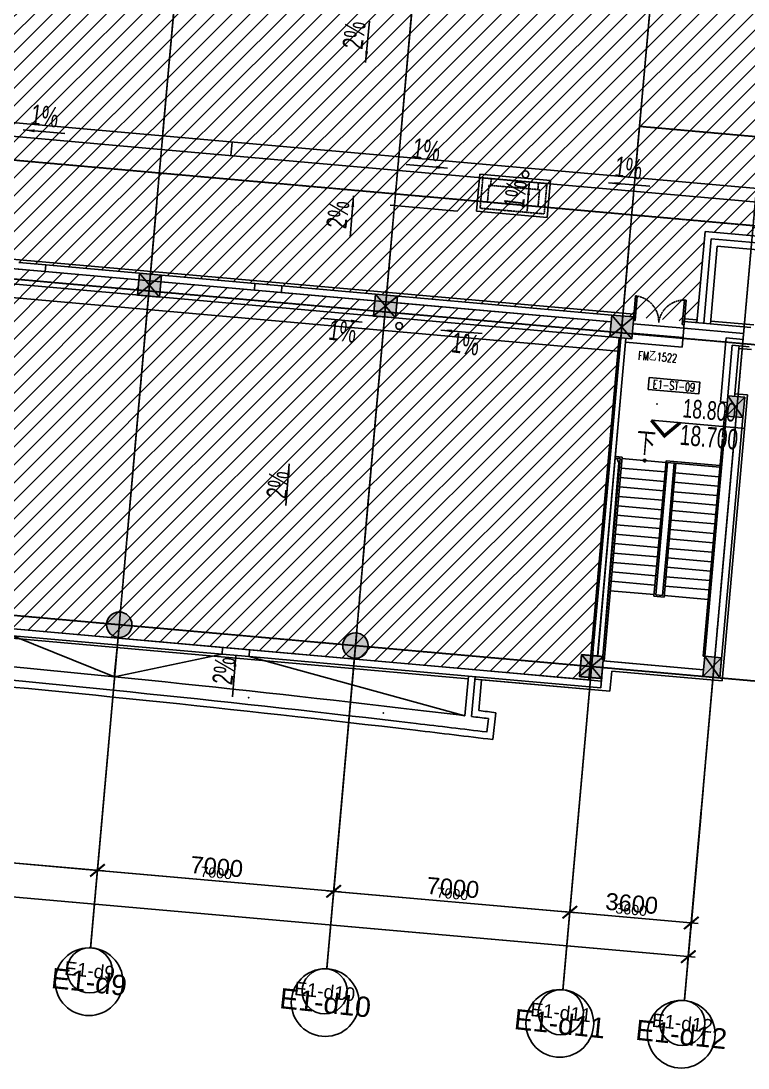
# Model space of a CAD drawing. Header units: millimetres. Extents: x -39175 to 150737, y -15023 to 140542.
# Drawn here: x 118017 to 139484, y -14138 to 16803 of the extents above; entities that cross this region are included whole.
import ezdxf
from ezdxf.enums import TextEntityAlignment as Align

# ---------------------------------------------------------------- set-up
doc = ezdxf.new("R2010")
doc.units = ezdxf.units.MM
doc.header["$LTSCALE"] = 10
for name, pattern in [('DASH', [0.35, 0.25, -0.1]), ('E-COLS-F5$0$HIDDEN', [0.375, 0.25, -0.125]), ('E-RG-1F$0$$0$DOTE', [2.42, 2, -0.2, 0.02, -0.2]), ('E-RS-5F$0$HIDDEN', [0.375, 0.25, -0.125]), ('E1-RI-5F$0$DASH', [0.35, 0.25, -0.1]), ('E1-RV-5F$0$DASHED2', [0.375, 0.25, -0.125])]:
    doc.linetypes.add(name, pattern=pattern)
for name, color, linetype in [('A—墙体', 7, 'Continuous'), ('A—文字索引', 40, 'Continuous'), ('A—楼梯、电梯、栏杆', 50, 'Continuous'), ('A—设备管丼、主管符号', 50, 'Continuous'), ('A—轴线、尺寸', 1, 'Continuous'), ('A—门窗', 135, 'Continuous'), ('E-COLS-F5$0$0S-COLS-I-P', 8, 'E-COLS-F5$0$HIDDEN'), ('E-RS-5F$0$0S-COLS-I-P', 8, 'E-RS-5F$0$HIDDEN'), ('E1-RI-5F$0$$0$AUDIT_D_120618114340-341', 1, 'Continuous'), ('E1-RI-5F$0$A-ROOF-DRAN', 175, 'Continuous'), ('E1-RI-5F$0$A-SYMB-DOOR', 13, 'Continuous'), ('E1-RI-5F$0$A-SYMB-DOOR1', 4, 'Continuous'), ('E1-RI-5F$0$A-TILE', 44, 'Continuous'), ('E1-RI-5F$0$AUDIT_D_120618114340-341', 1, 'Continuous'), ('E1-RV-5F$0$A-SYMB', 4, 'Continuous'), ('E1-RV-5F$0$A-SYMB-NUMB-T', 4, 'Continuous'), ('E1-RV-5F$0$E-COLS-B1$0$0S-COLS-LINE', 4, 'Continuous'), ('E1-RV-5F$0$J－结构看线', 153, 'Continuous'), ('E1-RV-5F$0$WRV-1-01-N1$0$AUDIT_D_120618114340-341', 1, 'Continuous'), ('I—平面—填充03(灰度)', 250, 'Continuous'), ('I—平面—文字', 40, 'Continuous'), ('I—平面—标高', 40, 'Continuous'), ('I—平面—装饰面层线', 192, 'Continuous'), ('I—平面—门', 22, 'Continuous'), ('轴线100', 1, 'Continuous')]:
    doc.layers.add(name, color=color, linetype=linetype)
doc.layers.add('E1-RV-5F$0$A-DOOR', color=32, linetype='Continuous', lineweight=5)
doc.styles.add('ARIAL', font='arial.ttf')
doc.styles.add('E1-RI-5F$0$$4$XD2008', font='SIMYOU.TTF', dxfattribs={"width": 0.7})
doc.styles.add('E1-RI-5F$0$ECADI-TXT', font='simplex.shx', dxfattribs={"bigfont": 'hztxt.shx'})
doc.styles.add('E1-RV-5F$0$ECADI-TXT', font='simplex.shx', dxfattribs={"bigfont": 'hztxt.shx'})
doc.styles.add('XD2008', font='SIMYOU.TTF', dxfattribs={"width": 0.7, "height": 600})
doc.dimstyles.new('200', dxfattribs={"dimscale": 200, "dimtxt": 2.5, "dimasz": 2, "dimexe": 1, "dimexo": 1, "dimgap": 0.8, "dimtad": 1, "dimdec": 0, "dimdsep": 46, "dimtxsty": 'ARIAL', "dimblk1": 'ARCHTICK', "dimblk2": 'ARCHTICK', "dimsah": 1, "dimcen": -0.9, "dimdle": 1, "dimclrd": 256, "dimclre": 256, "dimclrt": 40, "dimaunit": 1, "dimadec": 0, "dimazin": 0, "dimtfac": 0.35, "dimtdec": 0, "dimtix": 1, "dimtmove": 2, "dimatfit": 3, "dimldrblk": 'ARCHTICK', "dimfxl": 0, "dimtvp": 0.8, "dimtolj": 1, "dimtzin": 0, "dimarcsym": 0})
doc.dimstyles.new('副本 100', dxfattribs={"dimscale": 100, "dimtxt": 2.5, "dimasz": 2, "dimexe": 1, "dimexo": 1, "dimgap": 0.8, "dimtad": 1, "dimdec": 0, "dimdsep": 46, "dimtxsty": 'ARIAL', "dimblk1": 'ARCHTICK', "dimblk2": 'ARCHTICK', "dimsah": 1, "dimcen": -0.9, "dimdle": 1, "dimclrd": 256, "dimclre": 256, "dimclrt": 40, "dimaunit": 1, "dimadec": 0, "dimazin": 0, "dimtfac": 0.35, "dimtdec": 0, "dimtix": 1, "dimtmove": 2, "dimatfit": 3, "dimldrblk": 'ARCHTICK', "dimfxl": 0, "dimtvp": 0.8, "dimtolj": 1, "dimtzin": 0, "dimarcsym": 0})
pattern_1 = [(45, (-6071.9, -5118.9), (-265.165, 265.165), [])]

# ---------------------------------------------------------------- blocks, each defined once
blk = doc.blocks.new('E1-RV-5F$0$ECADI-TAG-CODE')
at = {"layer": 'E1-RV-5F$0$A-SYMB-NUMB-T', "color": 1}
blk.add_lwpolyline([(0, 3.5), (15, 3.5), (15, 0), (0, 0)], close=True, dxfattribs=at)
at = {"layer": 'E1-RV-5F$0$A-SYMB-NUMB-T', "style": 'E1-RV-5F$0$ECADI-TXT', "width": 0.7}
blk.add_attdef('CODE', text='', height=2.5, dxfattribs=at).set_placement((7.5, 1.75), align=Align.MIDDLE_CENTER)
blk = doc.blocks.new('E1-RV-5F$0$3')
at = {"layer": 'E1-RV-5F$0$WRV-1-01-N1$0$AUDIT_D_120618114340-341'}
h = blk.add_hatch(color=256, dxfattribs=at)
edge = h.paths.add_edge_path()
edge.add_arc((10773785, -7567737), 20, 138.7891, 318.7891, ccw=False)
edge.add_arc((10773785, -7567737), 20, -41.2109, 138.7891, ccw=False)
blk.add_lwpolyline([(10773800, -7567750, -1), (10773770, -7567724, -1)], format="xyb", close=True, dxfattribs=at)
blk = doc.blocks.new('E1-RV-5F$0$MRY_cw-door-2_aluminum - Curtain Wall Dbl Glass-7389235-E 号地块一层平面图  PARCEL E FIRST FLOOR PLAN')
at = {"layer": 'I—平面—门', "ltscale": 20}
for p, q in [((-729, -13), (-729, -738)), ((-679, -13), (-729, -13)), ((-679, -13), (-679, -738)), ((721, -13), (721, -745)), ((721, -13), (771, -13)), ((771, -13), (771, -745)), ((-679, -738), (-729, -738)), ((771, -745), (721, -745))]:
    blk.add_line(p, q, dxfattribs=at)
at = {"layer": 'I—平面—门', "color": 8, "linetype": 'DASH', "ltscale": 20}
for centre, radius, start, end in [((-747, 31), 769, 271.3375, 356.7695), ((784, 19), 764, 182.3792, 269.0148)]:
    blk.add_arc(centre, radius, start, end, dxfattribs=at)
blk = doc.blocks.new('E-COLS-F5')
at = {"layer": 'I—平面—填充03(灰度)'}
for points in [[(11831076, -6197651), (11830428, -6197594), (11830371, -6198241), (11831018, -6198299)], [(11838048, -6198270), (11837401, -6198212), (11837343, -6198860), (11837991, -6198917)], [(11845021, -6198888), (11844373, -6198831), (11844316, -6199478), (11844964, -6199535)], [(11848299, -6201262), (11847801, -6201218), (11847748, -6201815), (11848246, -6201859)], [(11844131, -6208924), (11843484, -6208866), (11843426, -6209514), (11844074, -6209571)], [(11847616, -6208957), (11847118, -6208912), (11847065, -6209510), (11847563, -6209554)]]:
    blk.add_hatch(color=18, dxfattribs=at).paths.add_polyline_path(points)
h = blk.add_hatch(color=18, dxfattribs=at)
edge = h.paths.add_edge_path()
edge.add_arc((11829833, -6207982), 375, 0, 360)
h = blk.add_hatch(color=18, dxfattribs=at)
edge = h.paths.add_edge_path()
edge.add_arc((11836806, -6208600), 375, 0, 360)
at = {"layer": 'A—墙体'}
for points in [[(11831076, -6197651), (11830428, -6197594), (11830371, -6198241), (11831018, -6198299)], [(11838048, -6198270), (11837401, -6198212), (11837343, -6198860), (11837991, -6198917)], [(11845021, -6198888), (11844373, -6198831), (11844316, -6199478), (11844964, -6199535)], [(11848299, -6201262), (11847801, -6201218), (11847748, -6201815), (11848246, -6201859)], [(11844131, -6208924), (11843484, -6208866), (11843426, -6209514), (11844074, -6209571)], [(11847616, -6208957), (11847118, -6208912), (11847065, -6209510), (11847563, -6209554)]]:
    blk.add_lwpolyline(points, close=True, dxfattribs=at)
for centre in [(11829833, -6207982), (11836806, -6208600)]:
    blk.add_circle(centre, 375, dxfattribs=at)
at = {"layer": 'E-COLS-F5$0$0S-COLS-I-P', "color": 9}
blk.add_lwpolyline([(11844131, -6208924), (11843484, -6208866), (11843426, -6209514), (11844074, -6209571)], close=True, dxfattribs=at)
blk = doc.blocks.new('E1-RI-5F$0$WWEQE')
at = {"layer": 'E1-RI-5F$0$A-ROOF-DRAN'}
for centre in [(11276455, -6161040), (11272726, -6165520)]:
    blk.add_circle(centre, 100, dxfattribs=at)
blk = doc.blocks.new('E1-RI-5F$0$ECADI-TAG-DOOR')
blk = doc.blocks.new('E1-RI-5F$0$$0$ECADI-TAG-HGHT_国标_')
at = {"color": 1}
blk.add_line((-2.12, 2.12), (11.77, 2.12), dxfattribs=at)
at = {"color": 1, "const_width": 0.5}
blk.add_lwpolyline([(-2.12, 2.12), (0, 0), (2.12, 2.12)], dxfattribs=at)
at = {"color": 1}
blk.add_point((-1.48, 4.6), dxfattribs=at)
at = {"style": 'E1-RI-5F$0$$4$XD2008', "width": 0.7}
blk.add_attdef('FL', text='', height=3, dxfattribs=at).set_placement((-2.69, 2.97), align=Align.RIGHT)
for tag, p in [('F.F.L.', (2.28, 2.97)), ('T.O.S.', (2.28, -1.1))]:
    blk.add_attdef(tag, p, '', height=3, dxfattribs=at)
blk = doc.blocks.new('_ArchTick')
at = {"color": 0, "linetype": 'ByBlock', "const_width": 0.15}
blk.add_lwpolyline([(-0.5, -0.5), (0.5, 0.5)], dxfattribs=at)
blk = doc.blocks.new('*D4675')
at = {"layer": 'A—轴线、尺寸', "linetype": 'ByBlock', "lineweight": -2}
for p, q in [((140222, 7190), (145203, 6748)), ((145022, 6965), (144112, -3295)), ((139348, -2672), (144329, -3113))]:
    blk.add_line(p, q, dxfattribs=at)
at = {"layer": 'Defpoints', "color": 0, "linetype": 'ByBlock'}
for p in [(140023, 7207), (139148, -2654), (144129, -3096)]:
    blk.add_point(p, dxfattribs=at)
at = {"layer": 'A—轴线、尺寸', "linetype": 'ByBlock', "lineweight": -2, "xscale": 400, "yscale": 400, "zscale": 400}
for p, rotation in [((145004, 6766), 84.93222891729293), ((144129, -3096), 264.9322289172929)]:
    blk.add_blockref('_ArchTick', p, dxfattribs=dict(at, rotation=rotation))
at = {"layer": 'A—轴线、尺寸', "color": 40, "linetype": 'ByBlock', "insert": (144153, 1872), "char_height": 500, "attachment_point": 5, "rotation": 84.9322, "style": 'ARIAL'}
blk.add_mtext('\\A1;9900', dxfattribs=at)
blk = doc.blocks.new('*D4676')
at = {"layer": 'A—轴线、尺寸', "linetype": 'ByBlock', "lineweight": -2}
for p, q in [((140960, 21179), (147436, 20605)), ((147254, 20822), (145108, -3383)), ((138850, -2627), (145325, -3202))]:
    blk.add_line(p, q, dxfattribs=at)
at = {"layer": 'Defpoints', "color": 0, "linetype": 'ByBlock'}
for p in [(140761, 21197), (138650, -2610), (145125, -3184)]:
    blk.add_point(p, dxfattribs=at)
at = {"layer": 'A—轴线、尺寸', "linetype": 'ByBlock', "lineweight": -2, "xscale": 400, "yscale": 400, "zscale": 400}
for p, rotation in [((147237, 20623), 84.93222891729293), ((145125, -3184), 264.9322289172929)]:
    blk.add_blockref('_ArchTick', p, dxfattribs=dict(at, rotation=rotation))
at = {"layer": 'A—轴线、尺寸', "color": 40, "linetype": 'ByBlock', "insert": (145767, 8756), "char_height": 500, "attachment_point": 5, "rotation": 84.9322, "style": 'ARIAL'}
blk.add_mtext('\\A1;23900', dxfattribs=at)
blk = doc.blocks.new('*D4677')
at = {"layer": 'A—轴线、尺寸', "linetype": 'ByBlock', "lineweight": -2}
for p, q in [((134509, -6296), (134204, -9732)), ((138095, -6614), (137790, -10050)), ((138007, -9869), (134022, -9515))]:
    blk.add_line(p, q, dxfattribs=at)
at = {"layer": 'Defpoints', "color": 0, "linetype": 'ByBlock'}
for p in [(134526, -6097), (138112, -6415), (134222, -9533)]:
    blk.add_point(p, dxfattribs=at)
at = {"layer": 'A—轴线、尺寸', "linetype": 'ByBlock', "lineweight": -2, "xscale": 400, "yscale": 400, "zscale": 400}
for p, rotation in [((134222, -9533), 174.9322288641509), ((137808, -9851), 354.9322288641509)]:
    blk.add_blockref('_ArchTick', p, dxfattribs=dict(at, rotation=rotation))
at = {"layer": 'A—轴线、尺寸', "color": 40, "linetype": 'ByBlock', "insert": (136051, -9278), "char_height": 500, "attachment_point": 5, "rotation": 354.9322, "style": 'ARIAL'}
blk.add_mtext('\\A1;3600', dxfattribs=at)
blk = doc.blocks.new('*D4678')
at = {"layer": 'A—轴线、尺寸', "linetype": 'ByBlock', "lineweight": -2}
for p, q in [((127536, -5678), (127231, -9114)), ((134509, -6296), (134204, -9732)), ((134421, -9551), (127050, -8897))]:
    blk.add_line(p, q, dxfattribs=at)
at = {"layer": 'Defpoints', "color": 0, "linetype": 'ByBlock'}
for p in [(127554, -5479), (134526, -6097), (127249, -8915)]:
    blk.add_point(p, dxfattribs=at)
at = {"layer": 'A—轴线、尺寸', "linetype": 'ByBlock', "lineweight": -2, "xscale": 400, "yscale": 400, "zscale": 400}
for p, rotation in [((127249, -8915), 174.9322288641509), ((134222, -9533), 354.9322288641509)]:
    blk.add_blockref('_ArchTick', p, dxfattribs=dict(at, rotation=rotation))
at = {"layer": 'A—轴线、尺寸', "color": 40, "linetype": 'ByBlock', "insert": (130772, -8810), "char_height": 500, "attachment_point": 5, "rotation": 354.9322, "style": 'ARIAL'}
blk.add_mtext('\\A1;7000', dxfattribs=at)
blk = doc.blocks.new('*D4679')
at = {"layer": 'A—轴线、尺寸', "linetype": 'ByBlock', "lineweight": -2}
for p, q in [((120563, -5060), (120259, -8496)), ((127536, -5678), (127231, -9114)), ((127448, -8932), (120077, -8279))]:
    blk.add_line(p, q, dxfattribs=at)
at = {"layer": 'Defpoints', "color": 0, "linetype": 'ByBlock'}
for p in [(120581, -4861), (127554, -5479), (120276, -8296)]:
    blk.add_point(p, dxfattribs=at)
at = {"layer": 'A—轴线、尺寸', "linetype": 'ByBlock', "lineweight": -2, "xscale": 400, "yscale": 400, "zscale": 400}
for p, rotation in [((120276, -8296), 174.9322288641509), ((127249, -8915), 354.9322288641509)]:
    blk.add_blockref('_ArchTick', p, dxfattribs=dict(at, rotation=rotation))
at = {"layer": 'A—轴线、尺寸', "color": 40, "linetype": 'ByBlock', "insert": (123799, -8192), "char_height": 500, "attachment_point": 5, "rotation": 354.9322, "style": 'ARIAL'}
blk.add_mtext('\\A1;7000', dxfattribs=at)
blk = doc.blocks.new('*D4680')
at = {"layer": 'A—轴线、尺寸', "linetype": 'ByBlock', "lineweight": -2}
for p, q in [((113591, -4441), (113286, -7877)), ((120563, -5060), (120259, -8496)), ((120475, -8314), (113104, -7660))]:
    blk.add_line(p, q, dxfattribs=at)
at = {"layer": 'Defpoints', "color": 0, "linetype": 'ByBlock'}
for p in [(113608, -4242), (120581, -4861), (113304, -7678)]:
    blk.add_point(p, dxfattribs=at)
at = {"layer": 'A—轴线、尺寸', "linetype": 'ByBlock', "lineweight": -2, "xscale": 400, "yscale": 400, "zscale": 400}
for p, rotation in [((113304, -7678), 174.9322288641509), ((120276, -8296), 354.9322288641509)]:
    blk.add_blockref('_ArchTick', p, dxfattribs=dict(at, rotation=rotation))
at = {"layer": 'A—轴线、尺寸', "color": 40, "linetype": 'ByBlock', "insert": (116827, -7573), "char_height": 500, "attachment_point": 5, "rotation": 354.9322, "style": 'ARIAL'}
blk.add_mtext('\\A1;7000', dxfattribs=at)
blk = doc.blocks.new('*D4689')
at = {"layer": 'A—轴线、尺寸', "linetype": 'ByBlock', "lineweight": -2}
for p, q in [((66329, 347), (65883, -4677)), ((137918, -10865), (65702, -4461)), ((138147, -6022), (137701, -11046))]:
    blk.add_line(p, q, dxfattribs=at)
at = {"layer": 'Defpoints', "color": 0, "linetype": 'ByBlock'}
for p in [(66347, 546), (65901, -4478), (138165, -5823)]:
    blk.add_point(p, dxfattribs=at)
at = {"layer": 'A—轴线、尺寸', "linetype": 'ByBlock', "lineweight": -2, "xscale": 400, "yscale": 400, "zscale": 400}
for p, rotation in [((65901, -4478), 174.9322288641509), ((137719, -10847), 354.9322288641509)]:
    blk.add_blockref('_ArchTick', p, dxfattribs=dict(at, rotation=rotation))
at = {"layer": 'A—轴线、尺寸', "color": 40, "linetype": 'ByBlock', "insert": (101847, -7249), "char_height": 500, "attachment_point": 5, "rotation": 354.9322, "style": 'ARIAL'}
blk.add_mtext('\\A1;72100', dxfattribs=at)
blk = doc.blocks.new('*D4756')
at = {"layer": 'Defpoints', "color": 0}
for p in [(-115391, 10233), (-116266, 372), (-111285, -70)]:
    blk.add_point(p, dxfattribs=at)
at = {"layer": '轴线100', "lineweight": -2}
for p, q in [((-115291, 10224), (-110311, 9782)), ((-110401, 9891), (-111294, -170)), ((-116166, 363), (-111185, -79))]:
    blk.add_line(p, q, dxfattribs=at)
at = {"layer": '轴线100', "lineweight": -2, "xscale": 200, "yscale": 200, "zscale": 200}
for p, rotation in [((-110410, 9791), 84.93222891520747), ((-111285, -70), 264.9322289152075)]:
    blk.add_blockref('_ArchTick', p, dxfattribs=dict(at, rotation=rotation))
at = {"layer": '轴线100', "color": 40, "insert": (-111080, 4881), "char_height": 300, "attachment_point": 5, "rotation": 84.9322, "style": 'ARIAL'}
blk.add_mtext('\\A1;9900', dxfattribs=at)
blk = doc.blocks.new('*D4757')
at = {"layer": 'Defpoints', "color": 0}
for p in [(-114653, 24222), (-116764, 416), (-110289, -158)]:
    blk.add_point(p, dxfattribs=at)
at = {"layer": '轴线100', "lineweight": -2}
for p, q in [((-114553, 24214), (-108078, 23639)), ((-108169, 23748), (-110297, -258)), ((-116664, 407), (-110189, -167))]:
    blk.add_line(p, q, dxfattribs=at)
at = {"layer": '轴线100', "lineweight": -2, "xscale": 200, "yscale": 200, "zscale": 200}
for p, rotation in [((-108177, 23648), 84.93222891520747), ((-110289, -158), 264.9322289152075)]:
    blk.add_blockref('_ArchTick', p, dxfattribs=dict(at, rotation=rotation))
at = {"layer": '轴线100', "color": 40, "insert": (-109465, 11766), "char_height": 300, "attachment_point": 5, "rotation": 84.9322, "style": 'ARIAL'}
blk.add_mtext('\\A1;23900', dxfattribs=at)
blk = doc.blocks.new('*D4758')
at = {"layer": 'Defpoints', "color": 0}
for p in [(-120888, -3072), (-117302, -3390), (-121192, -6507)]:
    blk.add_point(p, dxfattribs=at)
at = {"layer": '轴线100', "lineweight": -2}
for p, q in [((-120897, -3171), (-121201, -6607)), ((-117311, -3489), (-117615, -6925)), ((-117507, -6834), (-121292, -6499))]:
    blk.add_line(p, q, dxfattribs=at)
at = {"layer": '轴线100', "lineweight": -2, "xscale": 200, "yscale": 200, "zscale": 200}
for p, rotation in [((-121192, -6507), 174.9322288768529), ((-117606, -6825), 354.9322288768529)]:
    blk.add_blockref('_ArchTick', p, dxfattribs=dict(at, rotation=rotation))
at = {"layer": '轴线100', "color": 40, "insert": (-119379, -6434), "char_height": 300, "attachment_point": 5, "rotation": 354.9322, "style": 'ARIAL'}
blk.add_mtext('\\A1;3600', dxfattribs=at)
blk = doc.blocks.new('*D4759')
at = {"layer": 'Defpoints', "color": 0}
for p in [(-127860, -2453), (-120888, -3072), (-128165, -5889)]:
    blk.add_point(p, dxfattribs=at)
at = {"layer": '轴线100', "lineweight": -2}
for p, q in [((-127869, -2553), (-128174, -5989)), ((-120897, -3171), (-121201, -6607)), ((-121093, -6516), (-128265, -5880))]:
    blk.add_line(p, q, dxfattribs=at)
at = {"layer": '轴线100', "lineweight": -2, "xscale": 200, "yscale": 200, "zscale": 200}
for p, rotation in [((-128165, -5889), 174.9322288768529), ((-121192, -6507), 354.9322288768529)]:
    blk.add_blockref('_ArchTick', p, dxfattribs=dict(at, rotation=rotation))
at = {"layer": '轴线100', "color": 40, "insert": (-124658, -5966), "char_height": 300, "attachment_point": 5, "rotation": 354.9322, "style": 'ARIAL'}
blk.add_mtext('\\A1;7000', dxfattribs=at)
blk = doc.blocks.new('*D4760')
at = {"layer": 'Defpoints', "color": 0}
for p in [(-134833, -1835), (-127860, -2453), (-135138, -5271)]:
    blk.add_point(p, dxfattribs=at)
at = {"layer": '轴线100', "lineweight": -2}
for p, q in [((-134842, -1935), (-135147, -5370)), ((-127869, -2553), (-128174, -5989)), ((-128066, -5898), (-135237, -5262))]:
    blk.add_line(p, q, dxfattribs=at)
at = {"layer": '轴线100', "lineweight": -2, "xscale": 200, "yscale": 200, "zscale": 200}
for p, rotation in [((-135138, -5271), 174.9322288768529), ((-128165, -5889), 354.9322288768529)]:
    blk.add_blockref('_ArchTick', p, dxfattribs=dict(at, rotation=rotation))
at = {"layer": '轴线100', "color": 40, "insert": (-131631, -5348), "char_height": 300, "attachment_point": 5, "rotation": 354.9322, "style": 'ARIAL'}
blk.add_mtext('\\A1;7000', dxfattribs=at)
blk = doc.blocks.new('*D4761')
at = {"layer": 'Defpoints', "color": 0}
for p in [(-141806, -1217), (-134833, -1835), (-142110, -4652)]:
    blk.add_point(p, dxfattribs=at)
at = {"layer": '轴线100', "lineweight": -2}
for p, q in [((-141815, -1316), (-142119, -4752)), ((-134842, -1935), (-135147, -5370)), ((-135038, -5280), (-142210, -4644))]:
    blk.add_line(p, q, dxfattribs=at)
at = {"layer": '轴线100', "lineweight": -2, "xscale": 200, "yscale": 200, "zscale": 200}
for p, rotation in [((-142110, -4652), 174.9322288768529), ((-135138, -5271), 354.9322288768529)]:
    blk.add_blockref('_ArchTick', p, dxfattribs=dict(at, rotation=rotation))
at = {"layer": '轴线100', "color": 40, "insert": (-138604, -4729), "char_height": 300, "attachment_point": 5, "rotation": 354.9322, "style": 'ARIAL'}
blk.add_mtext('\\A1;7000', dxfattribs=at)
blk = doc.blocks.new('*D4770')
at = {"layer": 'Defpoints', "color": 0}
for p in [(-189067, 3572), (-189513, -1453), (-117249, -2797)]:
    blk.add_point(p, dxfattribs=at)
at = {"layer": '轴线100', "lineweight": -2}
for p, q in [((-189076, 3472), (-189522, -1552)), ((-117595, -7830), (-189613, -1444)), ((-117258, -2897), (-117704, -7921))]:
    blk.add_line(p, q, dxfattribs=at)
at = {"layer": '轴线100', "lineweight": -2, "xscale": 200, "yscale": 200, "zscale": 200}
for p, rotation in [((-189513, -1453), 174.9322288768529), ((-117695, -7821), 354.9322288768529)]:
    blk.add_blockref('_ArchTick', p, dxfattribs=dict(at, rotation=rotation))
at = {"layer": '轴线100', "color": 40, "insert": (-153583, -4405), "char_height": 300, "attachment_point": 5, "rotation": 354.9322, "style": 'ARIAL'}
blk.add_mtext('\\A1;72100', dxfattribs=at)
blk = doc.blocks.new('A$C1C9D1350')
at = {"layer": '轴线100', "linetype": 'E-RG-1F$0$$0$DOTE'}
for p, q in [((-135340.9, -7561.7), (-131801.3, 32359.7)), ((-128368.3, -8180.1), (-124828.7, 31741.3)), ((-121395.6, -8798.4), (-117856, 31123)), ((-117809.7, -9116.4), (-114270.1, 30805)), ((-186950.2, 20092.6), (-107810, 13074.4)), ((-119133.6, 16713.9), (-107578.1, 15689.1)), ((-186910.7, 16575.4), (-108119.2, 9588.1)), ((-189390.1, 6856.4), (-108993.7, -273.2))]:
    blk.add_line(p, q, dxfattribs=at)
at = {"layer": '轴线100', "linetype": 'ByBlock'}
for centre in [(-135371.7, -8227), (-128429.8, -8843.9), (-121457.2, -9462.2), (-117871.3, -9780.2)]:
    blk.add_circle(centre, 666.7, dxfattribs=at)
at = {"layer": '轴线100', "color": 40, "style": 'ARIAL'}
for s, p in [('E1-d9', (-135369.2, -8230.3)), ('E1-d10', (-128427.3, -8847.2)), ('E1-d11', (-121454.8, -9466.7)), ('E1-d12', (-117868.8, -9783.7))]:
    blk.add_text(s, height=400, rotation=354, dxfattribs=at).set_placement(p, align=Align.MIDDLE_CENTER)
at = {"layer": '轴线100'}
for base, p1, p2, angle, picture, middle in [((-110288.6, -158.4), (-114652.9, 24222.4), (-116763.6, 415.8), 84.93223, '*D4757', (-109465.4, 11765.5)), ((-111284.7, -70.1), (-115391.1, 10233), (-116265.6, 371.7), 84.93223, '*D4756', (-111079.7, 4881.2)), ((-189513, -1452.6), (-117249.3, -2796.9), (-189067.5, 3572), 354.93223, '*D4770', (-153583.4, -4404.8)), ((-142110.4, -4652.4), (-134833.1, -1834.9), (-141805.7, -1216.6), 354.93223, '*D4761', (-138603.5, -4729.3)), ((-135137.8, -5270.7), (-127860.5, -2453.3), (-134833.1, -1834.9), 354.93223, '*D4760', (-131630.9, -5347.6)), ((-128165.2, -5889), (-120887.7, -3071.6), (-127860.5, -2453.3), 354.93223, '*D4759', (-124658.2, -5966)), ((-121192.4, -6507.4), (-117301.8, -3389.6), (-120887.7, -3071.6), 354.93223, '*D4758', (-119378.8, -6434))]:
    dim = blk.add_linear_dim(base=base, p1=p1, p2=p2, angle=angle, dimstyle='副本 100', override={"dimtxt": 3}, dxfattribs=at)
    dim.commit()
    dim.dimension.update_dxf_attribs({"geometry": picture, "text_midpoint": middle})

msp = doc.modelspace()

# ---------------------------------------------------------------- hatches: boundary and pattern name
h = msp.add_hatch()
h.set_pattern_fill('ANSI31', color=8, scale=3000, style=0)
h.set_pattern_definition(pattern_1)
h.paths.add_polyline_path([(100987.6, 10518.1), (100727, 7579.6), (83350.2, 9120.6), (84833.7, 26757.5), (142208.6, 21670.4), (141201.6, 10314.3), (138213.3, 10579.3), (137975.1, 7890.5), (100596.7, 11205.3), (100539.3, 10557.8)])
h = msp.add_hatch()
h.set_pattern_fill('ANSI31', color=8, scale=3000, style=0)
h.set_pattern_definition(pattern_1)
h.paths.add_polyline_path([(134844.1, -1946.4), (135676.6, 7441.8), (135402.5, 7466.1), (135442.3, 7914.4), (129117.1, 8475.3), (129077.3, 8027), (128429.9, 8084.5), (128469.6, 8532.7), (122144.4, 9093.6), (122104.7, 8645.4), (121457.2, 8702.8), (121497, 9151), (115171.8, 9712), (115132.1, 9263.7), (114484.6, 9321.1), (114524.3, 9769.4), (108199.2, 10330.3), (108159.4, 9882.1), (107512, 9939.5), (107551.7, 10387.7), (101226.6, 10948.6), (100919.2, 7482.2), (79528.1, 9379.2), (78899.2, 2287), (134780, -2668.5)])

# ---------------------------------------------------------------- linework, layer by layer
for points in [[(134844.1, -1946.4), (135676.6, 7441.8), (135402.5, 7466.1), (135442.3, 7914.4), (129117.1, 8475.3), (129077.3, 8027), (128429.9, 8084.5), (128469.6, 8532.7), (122144.4, 9093.6), (122104.7, 8645.4), (121457.2, 8702.8), (121497, 9151), (115171.8, 9712), (115132.1, 9263.7), (114484.6, 9321.1), (114524.3, 9769.4), (108199.2, 10330.3), (108159.4, 9882.1), (107512, 9939.5), (107551.7, 10387.7), (101226.6, 10948.6), (100919.2, 7482.2), (79528.1, 9379.2)], [(78899.2, 2287), (134780, -2668.5), (134844.1, -1946.4)]]:
    msp.add_lwpolyline(points)
at = {"layer": 'A—墙体'}
for p, q in [((137974.9, 7890.6), (138213.3, 10579.3)), ((138213.3, 10579.3), (141201.7, 10314.2)), ((138174.1, 7873), (138395, 10363.1)), ((138395, 10363.1), (141383.3, 10098.1)), ((118750.5, 9595.4), (117953.6, 9666)), ((118732.9, 9396.3), (118750.5, 9595.5)), ((117936, 9466.8), (118732.8, 9396.2)), ((124908.6, 8848.5), (124926.3, 9047.9)), ((124926.3, 9047.9), (124926.3, 9047.9)), ((125723.1, 8977), (124926.3, 9047.7)), ((125705.5, 8777.8), (125723.2, 8977.3)), ((124908.6, 8848.7), (124908.6, 8848.7)), ((124908.6, 8848.5), (125705.5, 8777.8)), ((137602.5, 7923.5), (137584.9, 7724.3)), ((137602.5, 7923.5), (139568.7, 7749.3)), ((137602.5, 7923.5), (139568.7, 7749.3)), ((134844.1, -1946.4), (135676.6, 7441.8)), ((134848.2, -1900), (135676.6, 7441.8)), ((137584.9, 7724.4), (139351.8, 7567.7)), ((137584.9, 7724.4), (139351.8, 7567.7)), ((138820.8, 7238.3), (138838.5, 7437.5)), ((138820.8, 7238.3), (138838.5, 7437.5)), ((139336.5, 7393.3), (138838.5, 7437.5)), ((139336.5, 7393.3), (138838.5, 7437.5)), ((139336.4, 7393.3), (139351.8, 7567.7)), ((139336.4, 7393.3), (139351.8, 7567.7)), ((135750.3, 6009.2), (135875.7, 7424.2)), ((135750.3, 6009.2), (135875.7, 7424.2)), ((138820.8, 7238.3), (138688.4, 5744.1)), ((138820.8, 7238.3), (138688.4, 5744.1)), ((139020, 7220.6), (138887.6, 5726.5)), ((139020, 7220.6), (138887.6, 5726.5)), ((139517.9, 7176.4), (139020, 7220.6)), ((139517.9, 7176.4), (139020, 7220.6)), ((135750.3, 6009.2), (135043.3, -1964.1)), ((135750.3, 6009.2), (135045, -1945)), ((138670.6, 5544.9), (138688.3, 5744.1)), ((138670.6, 5544.9), (138688.3, 5744.1)), ((138688.4, 5744.1), (138688.3, 5744.1)), ((138688.4, 5744.1), (138688.3, 5744.1)), ((139385.6, 5682.3), (138887.3, 5726.5)), ((139385.6, 5682.3), (138887.3, 5726.5)), ((139332.6, 5084.6), (139385.6, 5682.3)), ((139332.6, 5084.6), (139385.6, 5682.3)), ((138870.6, 5527.2), (138670.6, 5544.9)), ((138870.6, 5527.2), (138670.6, 5544.9)), ((138504.7, -1994.9), (139133.4, 5102.3)), ((138504.7, -1994.9), (139133.4, 5102.3)), ((138651, -2610.2), (139332.6, 5084.6)), ((138651, -2610.2), (139332.6, 5084.6)), ((117796.7, -1162.4), (123972.4, -1710.1)), ((117779, -1361.6), (123954.8, -1909.3)), ((123954.8, -1909.3), (123972.5, -1709.8)), ((124769.3, -1780.4), (123972.5, -1709.8)), ((124751.6, -1980), (124769.3, -1780.8)), ((124769.3, -1780.8), (131243.8, -2354.9)), ((123954.8, -1909), (124751.7, -1979.6)), ((124751.6, -1980), (131226.1, -2554.1)), ((135199.8, -2103.4), (138169.6, -2366.7)), ((135206.5, -2104), (138169.6, -2366.7)), ((135153.5, -2701.6), (131243.8, -2354.9)), ((135188.9, -2303.2), (135135.9, -2900.9)), ((135188.9, -2303.2), (135153.5, -2701.6)), ((138152.9, -2566), (135188.9, -2303.2)), ((138152.9, -2566), (135239.7, -2307.7)), ((135135.9, -2900.9), (131226.1, -2554.1))]:
    msp.add_line(p, q, dxfattribs=at)
for points in [[(118750.5, 9595.4), (124926.3, 9047.7)], [(118732.8, 9396.2), (124908.6, 8848.5)], [(125723.1, 8977), (135459.9, 8113.6)], [(125705.5, 8777.8), (135442.3, 7914.4)]]:
    msp.add_lwpolyline(points, dxfattribs=at)
at = {"layer": 'A—楼梯、电梯、栏杆'}
for p, q in [((136089.7, 7856.9), (137584.9, 7724.4)), ((136089.7, 7856.9), (137584.9, 7724.4)), ((136065, 7578), (137560.1, 7445.4)), ((136065, 7578), (137560.1, 7445.4)), ((137584.9, 7724.3), (137535.4, 7166.5)), ((137584.9, 7724.3), (137535.4, 7166.5)), ((135866, 7314.6), (137535.4, 7166.5)), ((135866, 7314.6), (137535.4, 7166.5)), ((138835.6, 5128.7), (138623.1, 2731.9)), ((138835.6, 5128.7), (138623.1, 2731.9)), ((138785.8, 5133.1), (138729.7, 4500.7)), ((138785.8, 5133.1), (138729.7, 4500.7)), ((138785.8, 5133.1), (138835.2, 5128.8)), ((138785.8, 5133.1), (138835.2, 5128.8)), ((138725.3, 4450.9), (138570.6, 2705.7)), ((138725.3, 4450.9), (138570.6, 2705.7)), ((135712.4, 3871.7), (135561.9, 3885.1)), ((135766.7, 3917.1), (135566.3, 3934.9)), ((137057.7, 3755.5), (135762.5, 3870.3)), ((137057.7, 3755.5), (135762.5, 3870.3)), ((136810.3, 966.4), (137062.1, 3805.3)), ((136810.3, 966.4), (137062.1, 3805.3)), ((136860.1, 962), (137107.5, 3751)), ((136860.1, 962), (137107.5, 3751)), ((138655.5, 3664), (137062.1, 3805.3)), ((138655.5, 3664), (137062.1, 3805.3)), ((137306.4, 3733.4), (137107.5, 3751)), ((137306.4, 3733.4), (137107.5, 3751)), ((137306.4, 3733.4), (137131.9, 1765)), ((137306.4, 3733.4), (137131.9, 1765)), ((137356.3, 3729), (137184.4, 1791.2)), ((137356.3, 3729), (137184.4, 1791.2)), ((138651.1, 3614.2), (137306.4, 3733.4)), ((138651.1, 3614.2), (137306.4, 3733.4)), ((137032.9, 3476.6), (135737.8, 3591.4)), ((137032.9, 3476.6), (135737.8, 3591.4)), ((138626.4, 3335.2), (137331.5, 3450.1)), ((138626.4, 3335.2), (137331.5, 3450.1)), ((137008.2, 3197.6), (135713, 3312.5)), ((137008.2, 3197.6), (135713, 3312.5)), ((138601.6, 3056.3), (137306.8, 3171.2)), ((138601.6, 3056.3), (137306.8, 3171.2)), ((136983.5, 2918.7), (135688.3, 3033.6)), ((136983.5, 2918.7), (135688.3, 3033.6)), ((138576.9, 2777.4), (137282.1, 2892.3)), ((138576.9, 2777.4), (137282.1, 2892.3)), ((136934, 2360.9), (135638.8, 2475.8)), ((136934, 2360.9), (135638.8, 2475.8)), ((136958.7, 2639.8), (135663.6, 2754.7)), ((136958.7, 2639.8), (135663.6, 2754.7)), ((138552.2, 2498.5), (137257.3, 2613.4)), ((138552.2, 2498.5), (137257.3, 2613.4)), ((138570.6, 2705.7), (138156.4, -1964)), ((138570.6, 2705.7), (138156.4, -1964)), ((138623.1, 2731.9), (138206.2, -1968.4)), ((138623.1, 2731.9), (138206.2, -1968.4)), ((136909.3, 2082), (135614.1, 2196.9)), ((136909.3, 2082), (135614.1, 2196.9)), ((138527.4, 2219.6), (137232.6, 2334.5)), ((138527.4, 2219.6), (137232.6, 2334.5)), ((136884.5, 1803.1), (135589.4, 1918)), ((136884.5, 1803.1), (135589.4, 1918)), ((138502.7, 1940.7), (137207.9, 2055.5)), ((138502.7, 1940.7), (137207.9, 2055.5)), ((136859.8, 1524.2), (135564.6, 1639.1)), ((136859.8, 1524.2), (135564.6, 1639.1)), ((137131.9, 1765), (136960.2, -171.3)), ((137131.9, 1765), (136960.2, -171.3)), ((137184.4, 1791.2), (137005.6, -225.5)), ((137184.4, 1791.2), (137005.6, -225.5)), ((138478, 1661.8), (137183.1, 1776.6)), ((138478, 1661.8), (137183.1, 1776.6)), ((136835.1, 1245.3), (135539.9, 1360.2)), ((136835.1, 1245.3), (135539.9, 1360.2)), ((138453.2, 1382.9), (137158.4, 1497.7)), ((138453.2, 1382.9), (137158.4, 1497.7)), ((136810.3, 966.4), (135515.2, 1081.3)), ((136810.3, 966.4), (135515.2, 1081.3)), ((136810.3, 966.4), (136707, -199)), ((136810.3, 966.4), (136707, -199)), ((136860.1, 962), (136761.2, -153.6)), ((136860.1, 962), (136761.2, -153.6)), ((138403.8, 825.1), (137108.9, 939.9)), ((138403.8, 825.1), (137108.9, 939.9)), ((138428.5, 1104), (137133.7, 1218.8)), ((138428.5, 1104), (137133.7, 1218.8)), ((136785.6, 687.5), (135490.4, 802.4)), ((136785.6, 687.5), (135490.4, 802.4)), ((138379, 546.2), (137084.2, 661)), ((138379, 546.2), (137084.2, 661)), ((136760.9, 408.6), (135465.7, 523.4)), ((136760.9, 408.6), (135465.7, 523.4)), ((138354.3, 267.3), (137059.5, 382.1)), ((138354.3, 267.3), (137059.5, 382.1)), ((136736.1, 129.7), (135441, 244.5)), ((136736.1, 129.7), (135441, 244.5)), ((138329.6, -11.6), (137034.7, 103.2)), ((138329.6, -11.6), (137034.7, 103.2)), ((136711.4, -149.2), (135416.2, -34.4)), ((136711.4, -149.2), (135416.2, -34.4)), ((137005.6, -225.5), (136707, -199)), ((137005.6, -225.5), (136707, -199)), ((136960.2, -171.3), (136761.2, -153.6)), ((136960.2, -171.3), (136761.2, -153.6)), ((138304.8, -290.5), (137010, -175.7)), ((138304.8, -290.5), (137010, -175.7)), ((138304.8, -290.5), (137010, -175.7)), ((138304.8, -290.5), (137010, -175.7)), ((138156.4, -1964), (138205.9, -1968.4)), ((138156.4, -1964), (138205.9, -1968.4))]:
    msp.add_line(p, q, dxfattribs=at)
for points in [[(136737.9, 7799.5, 0, 0, 0), (136704, 7430.2, 40, 0, 0), (136685.8, 7241.9, 0, 0, 0)], [(136438.6, 3853.1, 0, 0, 0), (136013.1, -945.5, 0, 0, 0), (137631.7, -1089.1, 0, 0, 0), (138022.7, 3480, 40, 0, 0), (138037.9, 3668.5, 0, 0, 0)], [(136438.6, 3853.1, 0, 0, 0), (136013.1, -945.5, 0, 0, 0), (137631.7, -1089.1, 0, 0, 0), (138022.7, 3480, 40, 0, 0), (138037.9, 3668.5, 0, 0, 0)]]:
    msp.add_lwpolyline(points, format="xyseb", dxfattribs=at)
at = {"layer": 'A—设备管丼、主管符号'}
for p, q in [((131465.4, 11177.9), (131562.6, 12273.6)), ((131562.6, 12273.6), (133654.2, 12088.6)), ((133654.2, 12088.6), (133557.4, 10992.9)), ((131465.4, 11177.9), (133557.4, 10992.9)), ((135184.9, -2077), (135712.4, 3871.7)), ((135193.7, -1977.5), (135712.4, 3871.7)), ((135232.5, -2106.3), (135766.7, 3917.1)), ((135232.5, -2106.3), (135766.7, 3917.1)), ((135712.4, 3871.7), (135561.9, 3885.1)), ((135766.7, 3917.1), (135566.3, 3934.9)), ((131122.3, -3725.8), (131226.1, -2554.1)), ((131320.9, -3749.8), (131425.4, -2571.8)), ((131769, -4208.3), (131817.5, -3811.3)), ((131816.6, -3810.2), (131770.1, -4203.4))]:
    msp.add_line(p, q, dxfattribs=at)
at = {"layer": 'A—设备管丼、主管符号', "linetype": 'E1-RI-5F$0$DASH'}
for p, q in [((131653.3, 12165.2), (131573.8, 11269.2)), ((131653.3, 12165.2), (133545.8, 11997.9)), ((131884.6, 11944.1), (131902.3, 12143.3)), ((131834.8, 11948.4), (131790.7, 11450.7)), ((131834.8, 11948.4), (133329, 11816.3)), ((133279.2, 11820.6), (133296.8, 12019.8)), ((133329, 11816.3), (133285, 11318.2)), ((133545.8, 11997.9), (133466.6, 11101.3)), ((131790.7, 11450.7), (133285, 11318.2)), ((131573.8, 11269.2), (133466.6, 11101.3))]:
    msp.add_line(p, q, dxfattribs=at)
at = {"layer": 'A—设备管丼、主管符号'}
msp.add_lwpolyline([(135193.2, -1977.4), (135669.8, 3741.9), (135612.7, 3880.6)], dxfattribs=at)
for radius, start, end in [(546175.2, 83.253543, 86.610941), (545775.2, 83.253543, 86.610941), (546175.2, 83.10662, 83.253543), (545775.2, 83.033138, 83.253543), (546175.2, 83.033245, 83.085628), (546175.2, 83.033138, 83.085628)]:
    msp.add_arc((65569.2, -545952.8), radius, start, end, dxfattribs=at)
at = {"layer": 'A—轴线、尺寸', "linetype": 'E-RG-1F$0$$0$DOTE', "ltscale": 500}
for p, q in [((120073.1, -10587.3), (123612.8, 29334.1)), ((127045.8, -11205.6), (130585.4, 28715.8)), ((134018.4, -11824), (137558, 28097.4)), ((137604.3, -12142), (141144, 27779.4)), ((67207.6, 17178.4), (147604.1, 10048.8)), ((66898.4, 13692.1), (147294.9, 6562.5)), ((136280.5, 13688.3), (147835.9, 12663.5)), ((66023.9, 3830.8), (146420.4, -3298.8))]:
    msp.add_line(p, q, dxfattribs=at)
at = {"layer": 'A—轴线、尺寸', "linetype": 'ByBlock'}
for centre in [(120027, -11585.2), (126999.6, -12203.5), (133926.1, -12819.7), (137512, -13137.7)]:
    msp.add_circle(centre, 1000, dxfattribs=at)
at = {"layer": 'A—门窗'}
for p, q in [((138576.3, 10146.2), (138373.4, 7855.2)), ((138576.3, 10146.2), (141564.9, 9881.2)), ((139212.2, 7123.3), (139094.5, 5788.5)), ((131537.1, -3575.6), (131617.5, -2669.2)), ((132038.5, -3636.8), (131944.5, -4431.3))]:
    msp.add_line(p, q, dxfattribs=at)
for radius, start, end in [(545575.2, 83.253543, 86.610941), (546375.2, 83.012352, 83.065321), (545575.2, 83.011998, 83.253543)]:
    msp.add_arc((65569, -545953.8), radius, start, end, dxfattribs=at)
at = {"layer": 'Defpoints'}
for p, q in [((121457.2, 8702.8), (122162.1, 9292.8)), ((121514.7, 9350.3), (122104.7, 8645.4)), ((128429.9, 8084.5), (129134.7, 8674.5)), ((128487.3, 8731.9), (129077.3, 8027)), ((135402.5, 7466.1), (136107.4, 8056.2)), ((135459.9, 8113.6), (136050, 7408.7)), ((134512.7, -2569.6), (135217.6, -1979.6)), ((134570.1, -1922.2), (135160.1, -2627))]:
    msp.add_line(p, q, dxfattribs=at)
for points in [[(139385.3, 5682.3), (138834.3, 5128.8)], [(138887.3, 5726.5), (139332.3, 5084.7)], [(138702.9, -2012.5), (138151.9, -2566)], [(138204.9, -1968.3), (138649.9, -2610.1)]]:
    msp.add_lwpolyline(points, dxfattribs=at)
at = {"layer": 'E-RS-5F$0$0S-COLS-I-P', "color": 9}
msp.add_lwpolyline([(135217.6, -1979.6), (134570.1, -1922.2), (134512.7, -2569.6), (135160.1, -2627)], close=True, dxfattribs=at)
at = {"layer": 'E1-RI-5F$0$$0$AUDIT_D_120618114340-341'}
msp.add_line((133025.8, 11991.3), (132962.5, 11185.2), dxfattribs=at)
at = {"layer": 'E1-RI-5F$0$$0$AUDIT_D_120618114340-341', "extrusion": (7.74398e-26, 8.19673e-27, -1)}
msp.add_solid([(-133043.4, 11653.1), (-132959.5, 11659.2), (-133025.7, 11992)], dxfattribs=at)
at = {"layer": 'E1-RI-5F$0$A-ROOF-DRAN'}
for p, q in [((83950.7, 16797.6), (141126.1, 11727.2)), ((89418.6, 15911.1), (122040.6, 13018.2)), ((122040.6, 13018.2), (141090.8, 11328.8)), ((124252.6, 13223.6), (124217.3, 12825.1)), ((101186.8, 10500.4), (135595.5, 7449)), ((101549.9, 10066.6), (135641.3, 7043.4)), ((121781, 8674.1), (121745.6, 8275.7)), ((120783.4, -2576.6), (117779, -1361.6)), ((120858.8, -1715.1), (120771.4, -2575.4)), ((120783.4, -2576.6), (123954.8, -1909.3)), ((131122.2, -3726.1), (124751.6, -1980))]:
    msp.add_line(p, q, dxfattribs=at)
at = {"layer": 'E1-RI-5F$0$A-TILE', "color": 44}
for p, q in [((139472.3, 5754.9), (138723.5, -2697)), ((139094.5, 5788.4), (139087.5, 5708.7)), ((139094.5, 5788.4), (139472.3, 5754.9)), ((135460.7, -2407.6), (138723.5, -2697))]:
    msp.add_line(p, q, dxfattribs=at)
at = {"layer": 'E1-RI-5F$0$AUDIT_D_120618114340-341'}
for p in [(120764.1, -2774.7), (124741.3, -3193.6), (128715.2, -3641.5)]:
    msp.add_point(p, dxfattribs=at)
at = {"layer": 'E1-RV-5F$0$E-COLS-B1$0$0S-COLS-LINE', "color": 7}
msp.add_line((139385.6, 5682.3), (138887.6, 5726.5), dxfattribs=at)
msp.add_line((139385.6, 5682.3), (138887.6, 5726.5), dxfattribs=at)
at = {"layer": 'E1-RV-5F$0$J－结构看线', "linetype": 'E1-RV-5F$0$DASHED2', "ltscale": 1000}
for p, q in [((138835.4, 5128.7), (138853, 5328)), ((138835.4, 5128.7), (138853, 5328)), ((138935.3, 5119.9), (138835.4, 5128.7)), ((138935.3, 5119.9), (138835.4, 5128.7))]:
    msp.add_line(p, q, dxfattribs=at)
at = {"layer": 'E1-RV-5F$0$WRV-1-01-N1$0$AUDIT_D_120618114340-341'}
msp.add_lwpolyline([(136737.9, 7799.5, 0, 0, 0), (136704, 7430.2, 40, 0, 0), (136685.8, 7241.9, 0, 0, 0)], format="xyseb", dxfattribs=at)
at = {"layer": 'I—平面—文字'}
for p, q in [((128190.7, 15579.4), (128311.5, 16800.9)), ((118084.8, 13581), (119307.9, 13477.4)), ((130614.2, 12449.4), (129391.9, 12562.6)), ((135360.3, 12021.7), (136583.4, 11918.1)), ((127837.8, 11638.7), (127741.7, 10415)), ((128093.5, 7905.1), (126871.2, 8018.3)), ((130409.8, 7667.2), (131632.9, 7563.6)), ((125936.4, 3712.2), (125840.3, 2488.4)), ((124357, -1944.9), (124260.9, -3168.6))]:
    msp.add_line(p, q, dxfattribs=at)
at = {"layer": 'I—平面—文字', "extrusion": (7.74398e-26, 8.19673e-27, -1)}
for points in [[(-128267.3, 15906), (-128183.6, 15914.8), (-128190.3, 15575.5)], [(-118419.9, 13596.8), (-118413.3, 13513), (-118080.9, 13581.3)], [(-130287.1, 12523.9), (-130278.8, 12440.2), (-130618.1, 12448.9)], [(-135695.4, 12037.5), (-135688.8, 11953.6), (-135356.4, 12021.9)], [(-127855.6, 11303.7), (-127771.7, 11309.8), (-127838, 11642.6)], [(-127766.4, 7979.6), (-127758.1, 7895.9), (-128097.4, 7904.6)], [(-130744.9, 7683), (-130738.3, 7599.2), (-130405.9, 7667.5)], [(-125954.3, 3377.2), (-125870.3, 3383.3), (-125936.6, 3716.1)], [(-124374.9, -2279.8), (-124291, -2273.8), (-124357.2, -1940.9)]]:
    msp.add_solid(points, dxfattribs=at)
at = {"layer": 'I—平面—标高'}
msp.add_lwpolyline([(131526, 11861.1), (130892.9, 11184.8), (128919.2, 11359.8)], dxfattribs=at)
at = {"layer": 'I—平面—装饰面层线', "color": 152}
for p, q in [((100603.8, 11285), (136115.4, 8135.8)), ((137609.6, 8003.3), (137602.5, 7923.6)), ((137609.6, 8003.3), (137982, 7970.2)), ((138380.4, 7934.9), (139655.5, 7821.8)), ((139212.2, 7123.2), (139590.5, 7089.7)), ((96555.3, 440.2), (131219, -2633.8)), ((135407.7, -3005.3), (135460.7, -2407.6)), ((131219.1, -2633.8), (131219, -2633.8)), ((135402.7, -3004.8), (131418.3, -2651.5)), ((131617.5, -2669.2), (135407.7, -3005.3))]:
    msp.add_line(p, q, dxfattribs=at)
at = {"layer": 'I—平面—装饰面层线'}
msp.add_line((139212.2, 7123.2), (139219.2, 7202.9), dxfattribs=at)
at = {"layer": 'I—平面—门', "ltscale": 20}
for p, q in [((136107.4, 8056.2), (136114.5, 8135.8)), ((137602.5, 7923.5), (137609.6, 8003.3))]:
    msp.add_line(p, q, dxfattribs=at)
at = {"layer": 'I—平面—门', "color": 8, "linetype": 'DASH', "ltscale": 20}
msp.add_line((137602.5, 7923.6), (137584.9, 7724.4), dxfattribs=at)
msp.add_line((137602.5, 7923.6), (137584.9, 7724.4), dxfattribs=at)

# ---------------------------------------------------------------- block references
at = {"layer": 'A—墙体'}
msp.add_blockref('E-COLS-F5', (-11708913.6, 6206944.1), dxfattribs=at)
at = {"layer": 'A—楼梯、电梯、栏杆', "xscale": -1.999999999854918, "yscale": 2, "zscale": 2, "rotation": 264.932000276911}
msp.add_blockref('E1-RV-5F$0$3', (13309263, -22796553.9), dxfattribs=at)
at = {"layer": 'E1-RI-5F$0$A-ROOF-DRAN'}
msp.add_blockref('E1-RI-5F$0$WWEQE', (-11143541.1, 6173310.6), dxfattribs=at)
at = {"layer": 'E1-RI-5F$0$A-SYMB-DOOR1'}
ref = msp.add_blockref('E1-RI-5F$0$ECADI-TAG-DOOR', (137552.2, 5963.8), dxfattribs=dict(at, xscale=100.0000000030718, yscale=100.0000000018626, zscale=100.0000000022703, rotation=355.654066009013))
ref.add_attrib('门窗主编号1', 'FM乙1522', dxfattribs={"layer": 'E1-RI-5F$0$A-SYMB-DOOR', "height": 250, "rotation": 355.65407, "style": 'E1-RI-5F$0$ECADI-TXT', "width": 0.7}).set_placement((137378.1, 6707.6), align=Align.RIGHT)
at = {"layer": 'E1-RV-5F$0$A-DOOR', "xscale": -1, "rotation": 174.9295787384821}
msp.add_blockref('E1-RV-5F$0$MRY_cw-door-2_aluminum - Curtain Wall Dbl Glass-7389235-E 号地块一层平面图  PARCEL E FIRST FLOOR PLAN', (136824.4, 7879.4), dxfattribs=at)
at = {"layer": 'E1-RV-5F$0$A-SYMB', "xscale": 100.0000000086023, "yscale": 100.0000000093132, "zscale": 100.0000000093132, "rotation": 354.9999999998927}
msp.add_blockref('E1-RV-5F$0$ECADI-TAG-CODE', (136535.4, 5914.5), dxfattribs=at).add_auto_attribs({'CODE': 'E1-ST-09'})
msp.add_blockref('E1-RV-5F$0$ECADI-TAG-CODE', (136535.4, 5914.5), dxfattribs=at).add_auto_attribs({'CODE': 'E1-ST-09'})
at = {"layer": 'E1-RV-5F$0$WRV-1-01-N1$0$AUDIT_D_120618114340-341', "xscale": -1.999999999854918, "yscale": 2, "zscale": 2, "rotation": 264.932000276911}
msp.add_blockref('E1-RV-5F$0$3', (13309263, -22796553.9), dxfattribs=at)
at = {"layer": 'I—平面—标高'}
ref = msp.add_blockref('E1-RI-5F$0$$0$ECADI-TAG-HGHT_国标_', (137015.5, 4542.8), dxfattribs=dict(at, xscale=200.0000000003423, yscale=200, zscale=199.9999999997809, rotation=355.0000000000056))
ref.add_attrib('F.F.L.', '18.800', (137535.4, 5093.1), dxfattribs={"layer": '0', "height": 550, "rotation": 355, "style": 'E1-RI-5F$0$$4$XD2008', "width": 0.7})
ref.add_attrib('T.O.S.', '18.700', (137451.3, 4283), dxfattribs={"layer": '0', "height": 600, "rotation": 355, "style": 'E1-RI-5F$0$$4$XD2008', "width": 0.7})
at = {"layer": 'I—平面—门', "xscale": -1, "rotation": 174.9295787384821}
msp.add_blockref('E1-RV-5F$0$MRY_cw-door-2_aluminum - Curtain Wall Dbl Glass-7389235-E 号地块一层平面图  PARCEL E FIRST FLOOR PLAN', (136824.4, 7879.4), dxfattribs=at)
at = {"layer": '轴线100'}
msp.add_blockref('A$C1C9D1350', (255414.1, -3026), dxfattribs=at)

# ---------------------------------------------------------------- texts
at = {"layer": 'A—文字索引', "style": 'ARIAL'}
for s, p in [('E1-d9', (120030.8, -11590.1)), ('E1-d10', (127003.4, -12208.4)), ('E1-d11', (133929.7, -12826.4)), ('E1-d12', (137515.7, -13143))]:
    msp.add_text(s, height=600, rotation=354, dxfattribs=at).set_placement(p, align=Align.MIDDLE_CENTER)
at = {"layer": 'I—平面—文字', "linetype": 'ByBlock', "style": 'XD2008', "width": 0.7}
for s, rotation, p in [('2%%%', 82.71641, (128097.4, 15945.5, 0)), ('1%%%', 352.48213, (118277.2, 13752.3, 0)), ('1%%%', 352.48213, (129549.7, 12755.9, 0)), ('1%%%', 352.48213, (135514.3, 12216.3, 0)), ('1%%%', 82.71641, (132859.3, 11245.1, 0)), ('2%%%', 82.71641, (127620, 10643.1, 0)), ('1%%%', 352.48213, (127071.2, 7391.3, 0)), ('1%%%', 352.48213, (130698.1, 7018, 0)), ('下', 354.94783, (136156, 4068, 0)), ('2%%%', 82.71641, (125848.8, 2658.3, 0)), ('2%%%', 82.71641, (124250.9, -2835.2, 0))]:
    msp.add_text(s, height=600, rotation=rotation, dxfattribs=at).set_placement(p)

# ---------------------------------------------------------------- dimensions: what is measured, and where the dimension line sits
at = {"layer": 'A—轴线、尺寸', "linetype": 'ByBlock'}
for base, p1, p2, angle, picture, middle in [((145125.5, -3184), (140761.1, 21196.9), (138650.4, -2609.8), 84.93223, '*D4676', (145767.2, 8756)), ((144129.4, -3095.6), (140023, 7207.4), (139148.5, -2653.9), 84.93223, '*D4675', (144153, 1871.7)), ((65901, -4478.2), (138164.7, -5822.5), (66346.6, 546.4), 354.93223, '*D4689', (101846.8, -7249)), ((113303.6, -7678), (120580.9, -4860.5), (113608.3, -4242.2), 354.93223, '*D4680', (116826.6, -7573.5)), ((120276.3, -8296.3), (127553.6, -5478.9), (120580.9, -4860.5), 354.93223, '*D4679', (123799.3, -8191.8)), ((127248.9, -8914.6), (134526.3, -6097.2), (127553.6, -5478.9), 354.93223, '*D4678', (130772, -8810.1)), ((134221.7, -9533), (138112.3, -6415.2), (134526.3, -6097.2), 354.93223, '*D4677', (136051.3, -9278.2))]:
    dim = msp.add_linear_dim(base=base, p1=p1, p2=p2, angle=angle, dimstyle='200', dxfattribs=at)
    dim.commit()
    dim.dimension.update_dxf_attribs({"geometry": picture, "text_midpoint": middle})

doc.saveas('drawing.dxf')
